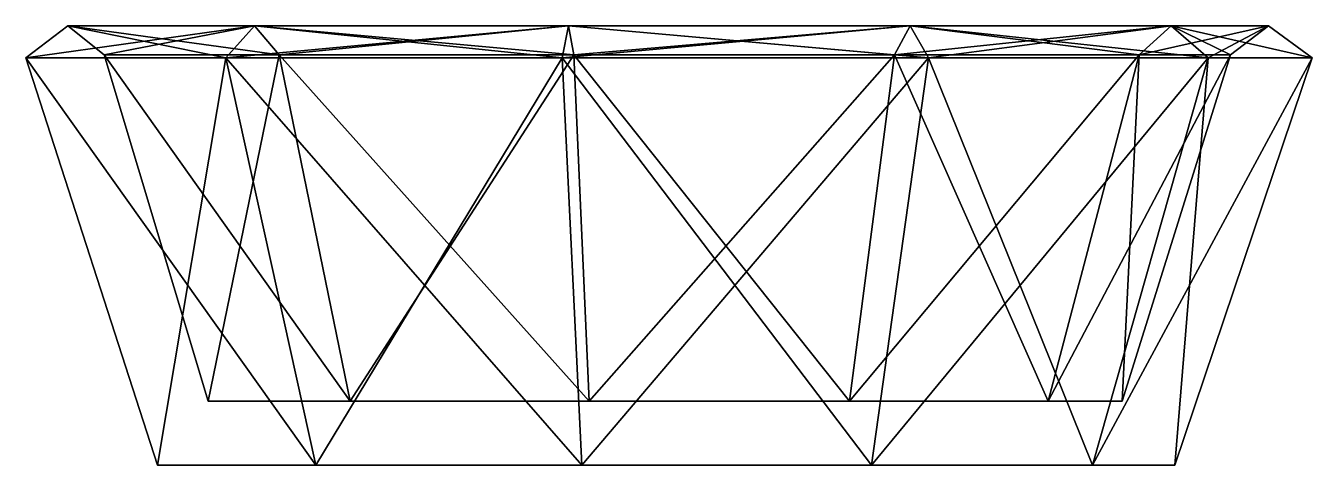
# Model space of a CAD drawing. Extents: x -44.4 to 46.2, y 0.6 to 31.6.
import ezdxf

# ---------------------------------------------------------------- set-up
doc = ezdxf.new("R2010")
doc.units = 0
doc.layers.add('sugarCupEmpty', color=250, linetype='CONTINUOUS')

msp = doc.modelspace()

# ---------------------------------------------------------------- meshes
at = {"layer": 'sugarCupEmpty'}
mesh = msp.add_polyface(dxfattribs=at)
corners = [(36.547961, 0.611341), (46.223432, 29.331011), (43.139682, 31.592428), (40.467098, 29.536594), (32.847461, 5.134175), (30.746102, 0.611341, -19.75932), (38.885626, 29.331011, -24.990274), (36.29141, 31.592428, -23.323073), (34.043089, 29.536594, -21.878165), (27.633042, 5.134175, -17.758678), (15.182572, 0.611341, -33.245195), (19.201908, 29.331011, -42.046313), (17.920872, 31.592428, -39.241235), (16.81064, 29.536594, -36.810167), (13.645328, 5.134175, -29.879101), (-5.201317, 0.611341, -36.175956), (-6.57828, 29.331011, -45.752945), (-6.139417, 31.592428, -42.700582), (-5.759069, 29.536594, -40.055201), (-4.674681, 5.134175, -32.513121), (-23.933825, 0.611341, -27.621106), (-30.269911, 29.331011, -34.933339), (-28.250484, 31.592428, -32.602796), (-26.500314, 29.536594, -30.582992), (-21.510512, 5.134175, -24.824454), (-35.067512, 0.611341, -10.296751), (-44.351059, 29.331011, -13.022646), (-41.392222, 31.592428, -12.153853), (-38.827896, 29.536594, -11.400899), (-31.516908, 5.134175, -9.254199), (-35.067512, 0.611341, 10.296751), (-44.351059, 29.331011, 13.022646), (-41.392222, 31.592428, 12.153853), (-38.827896, 29.536594, 11.400899), (-31.516908, 5.134175, 9.254199), (-23.933825, 0.611341, 27.621106), (-30.269911, 29.331011, 34.933339), (-28.250484, 31.592428, 32.602796), (-26.500314, 29.536594, 30.582992), (-21.510512, 5.134175, 24.824454), (-5.201317, 0.611341, 36.175956), (-6.57828, 29.331011, 45.752945), (-6.139417, 31.592428, 42.700582), (-5.759069, 29.536594, 40.055201), (-4.674681, 5.134175, 32.513121), (15.182572, 0.611341, 33.245195), (19.201908, 29.331011, 42.046313), (17.920872, 31.592428, 39.241235), (16.81064, 29.536594, 36.810167), (13.645328, 5.134175, 29.879101), (30.746102, 0.611341, 19.75932), (38.885626, 29.331011, 24.990274), (36.29141, 31.592428, 23.323073), (34.043089, 29.536594, 21.878165), (27.633042, 5.134175, 17.758678), (0, 0), (0, 0), (0, 0), (0, 0), (0, 0)]
mesh.append_faces([[corners[k] for k in face] for face in [(0, 1, 6), (1, 2, 7), (2, 3, 8), (3, 4, 9), (5, 6, 11), (6, 7, 12), (7, 8, 13), (8, 9, 14), (10, 11, 16), (11, 12, 17), (12, 13, 18), (13, 14, 19), (15, 16, 21), (16, 17, 22), (17, 18, 23), (18, 19, 24), (20, 21, 26), (21, 22, 27), (22, 23, 28), (23, 24, 29), (25, 26, 31), (26, 27, 32), (27, 28, 33), (28, 29, 34), (30, 31, 36), (31, 32, 37), (32, 33, 38), (33, 34, 39), (35, 36, 41), (36, 37, 42), (37, 38, 43), (38, 39, 44), (40, 41, 46), (41, 42, 47), (42, 43, 48), (43, 44, 49), (45, 46, 51), (46, 47, 52), (47, 48, 53), (48, 49, 54), (50, 51, 1), (51, 52, 2), (52, 53, 3), (53, 54, 4), (14, 9, 44), (14, 24, 19), (44, 9, 4), (54, 49, 44), (44, 39, 34), (34, 29, 24), (0, 5, 10), (35, 0, 10), (50, 0, 35), (10, 15, 20), (35, 20, 25), (35, 40, 45), (0, 6, 5), (1, 7, 6), (2, 8, 7), (3, 9, 8), (5, 11, 10), (6, 12, 11), (7, 13, 12), (8, 14, 13), (10, 16, 15), (11, 17, 16), (12, 18, 17), (13, 19, 18), (15, 21, 20), (16, 22, 21), (17, 23, 22), (18, 24, 23), (20, 26, 25), (21, 27, 26), (22, 28, 27), (23, 29, 28), (25, 31, 30), (26, 32, 31), (27, 33, 32), (28, 34, 33), (30, 36, 35), (31, 37, 36), (32, 38, 37), (33, 39, 38), (35, 41, 40), (36, 42, 41), (37, 43, 42), (38, 44, 43), (40, 46, 45), (41, 47, 46), (42, 48, 47), (43, 49, 48), (45, 51, 50), (46, 52, 51), (47, 53, 52), (48, 54, 53), (50, 1, 0), (51, 2, 1), (52, 3, 2), (53, 4, 3), (14, 44, 24), (44, 4, 54), (44, 34, 24), (35, 10, 20), (50, 35, 45), (35, 25, 30)]])

doc.saveas('drawing.dxf')
